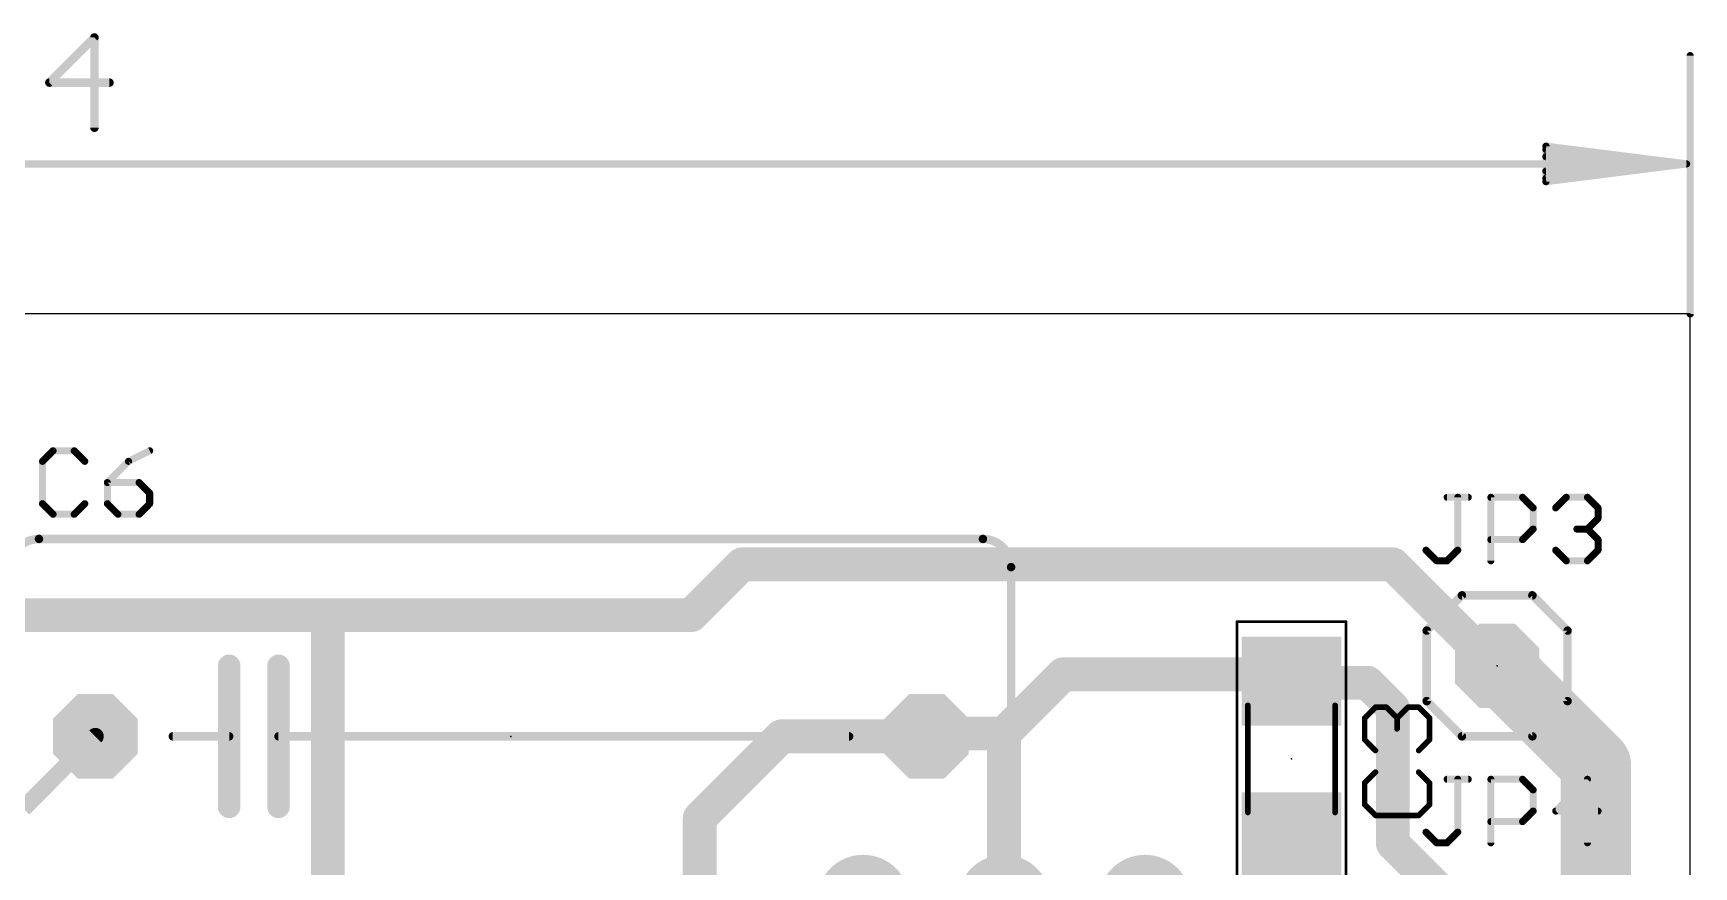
# Model space of a CAD drawing. Extents: x -5.1 to 64.5, y -0.1 to 40.6.
# Drawn here: x 34.57 to 64.5, y 25.59 to 40.61 of the extents above; entities that cross this region are included whole.
import ezdxf

# ---------------------------------------------------------------- set-up
doc = ezdxf.new("R2010")
doc.units = 0
for name, color, linetype in [('1', 14, 'CONTINUOUS'), ('17', 94, 'CONTINUOUS'), ('20', 178, 'CONTINUOUS'), ('21', 250, 'CONTINUOUS'), ('23', 178, 'CONTINUOUS'), ('25', 250, 'CONTINUOUS'), ('39', 14, 'CONTINUOUS'), ('51', 250, 'CONTINUOUS')]:
    doc.layers.add(name, color=color, linetype=linetype)

# ---------------------------------------------------------------- blocks, each defined once
blk = doc.blocks.new('RECT')
blk.add_solid([(-0.5, -0.5), (0.5, -0.5), (-0.5, 0.5), (0.5, 0.5)])
blk = doc.blocks.new('OCTAGONP')
at = {"const_width": 0.5}
blk.add_lwpolyline([(-0.25, -0.1036), (-0.25, 0.1036), (-0.1036, 0.25), (0.1036, 0.25), (0.25, 0.1036), (0.25, -0.1036), (0.1036, -0.25), (-0.1036, -0.25), (-0.25, -0.1036), (-0.25, 0.1036)], dxfattribs=at)
blk = doc.blocks.new('LONGP100')
at = {"const_width": 1}
blk.add_lwpolyline([(-0.5, 0), (0.5, 0)], dxfattribs=at)
at = {"const_width": 0.5}
for points in [[(-0.5, 0.25, 1), (-0.5, -0.25)], [(0.5, -0.25, 1), (0.5, 0.25)]]:
    blk.add_lwpolyline(points, format="xyb", dxfattribs=at)

msp = doc.modelspace()

# ---------------------------------------------------------------- linework, layer by layer
at = {"layer": '1'}
for points, const_width in [([(35.6711, 40.5301), (34.8576, 39.7166)], 0.1524), ([(35.6711, 38.9031), (35.6711, 40.5301)], 0.1524), ([(64.44, 35.55), (64.44, 40.2024)], 0.13), ([(34.8576, 39.7166), (35.9422, 39.7166)], 0.1524), ([(64.375, 38.2524), (61.84, 38.5716)], 0.13), ([(61.84, 38.5716), (61.84, 37.9332)], 0.13), ([(64.375, 38.2524), (61.84, 38.5124)], 0.13), ([(64.375, 38.2524), (61.84, 38.3824)], 0.13), ([(0.065, 38.2524), (64.375, 38.2524)], 0.13), ([(61.84, 37.9332), (64.375, 38.2524)], 0.13), ([(61.84, 38.1224), (64.375, 38.2524)], 0.13), ([(61.84, 37.9924), (64.375, 38.2524)], 0.13), ([(47.3456, 31.0388), (46.4312, 30.1244)], 0.6096), ([(59.0804, 31.0388), (47.3456, 31.0388)], 0.6096), ([(60.9092, 29.21), (59.0804, 31.0388)], 0.6096), ([(40.0304, 30.1244), (33.4772, 30.1244)], 0.6096), ([(39.88, 29.974), (40.0304, 30.1244)], 0.6096), ([(39.88, 21.62), (39.88, 29.974)], 0.6096), ([(40.0304, 30.1244), (46.4312, 30.1244)], 0.6096), ([(62.738, 27.432), (60.96, 29.21)], 1.27), ([(52.07, 27.9908), (53.1368, 29.0576)], 0.6096), ([(53.1368, 29.0576), (57.1276, 29.0576)], 0.6096), ([(57.1276, 29.0576), (57.2516, 28.9336)], 0.6096), ([(60.96, 29.21), (60.9092, 29.21)], 0.6096), ([(57.2516, 28.9336), (57.28, 28.9052)], 0.6096), ([(58.6232, 28.9052), (57.28, 28.9052)], 0.6096), ([(59.0804, 28.448), (58.6232, 28.9052)], 0.6096), ([(59.0804, 26.0096), (59.0804, 28.448)], 0.6096), ([(48.0568, 27.94), (46.5836, 26.4668)], 0.6096), ([(50.673, 27.94), (48.0568, 27.94)], 0.6096), ([(50.7238, 27.9908), (50.673, 27.94)], 0.6096), ([(50.7238, 27.9908), (52.07, 27.9908)], 0.6096), ([(52.07, 24.13), (52.07, 27.9908)], 0.6096), ([(34.387, 26.64), (35.687, 27.94)], 0.3048), ([(62.738, 20.828), (62.738, 27.432)], 1.27), ([(46.5836, 26.4668), (46.5836, 16.4084)], 0.6096), ([(57.3024, 26.0828), (57.2516, 26.1336)], 0.6096), ([(57.3024, 23.6724), (57.3024, 26.0828)], 0.6096), ([(60.96, 24.13), (59.0804, 26.0096)], 0.6096)]:
    msp.add_lwpolyline(points, dxfattribs=dict(at, const_width=const_width))
for points, const_width in [([(35.7092, 40.5301, 1), (35.633, 40.5301)], 0.0762), ([(35.698, 40.5031, 1), (35.6441, 40.557)], 0.0762), ([(64.4725, 40.2024, 1), (64.4075, 40.2024)], 0.065), ([(34.8576, 39.7547, 1), (34.8576, 39.6785)], 0.0762), ([(34.8306, 39.7435, 1), (34.8845, 39.6897)], 0.0762), ([(35.9422, 39.6785, 1), (35.9422, 39.7547)], 0.0762), ([(35.633, 38.9031, 1), (35.7092, 38.9031)], 0.0762), ([(61.8441, 38.6039, 1), (61.8359, 38.5394)], 0.065), ([(61.8725, 38.5716, 1), (61.8075, 38.5716)], 0.065), ([(61.8433, 38.5447, 1), (61.8367, 38.4801)], 0.065), ([(61.8417, 38.4149, 1), (61.8383, 38.3499)], 0.065), ([(61.8383, 38.1549, 1), (61.8417, 38.0899)], 0.065), ([(61.8367, 38.0247, 1), (61.8433, 37.9601)], 0.065), ([(64.3791, 38.2202, 1), (64.3709, 38.2846)], 0.065), ([(64.3709, 38.2202, 1), (64.3791, 38.2846)], 0.065), ([(64.3783, 38.2201, 1), (64.3717, 38.2847)], 0.065), ([(64.3717, 38.2201, 1), (64.3783, 38.2847)], 0.065), ([(64.3733, 38.2199, 1), (64.3767, 38.2849)], 0.065), ([(64.3767, 38.2199, 1), (64.3733, 38.2849)], 0.065), ([(64.375, 38.2199, 1), (64.375, 38.2849)], 0.065), ([(61.8359, 37.9654, 1), (61.8441, 37.9009)], 0.065), ([(61.8075, 37.9332, 1), (61.8725, 37.9332)], 0.065), ([(64.4075, 35.55, 1), (64.4725, 35.55)], 0.065), ([(47.3456, 31.1912, 1), (47.3456, 30.8864)], 0.3048), ([(47.4534, 30.931, 1), (47.2378, 31.1466)], 0.3048), ([(59.1882, 31.1466, 1), (58.9726, 30.931)], 0.3048), ([(59.0804, 30.8864, 1), (59.0804, 31.1912)], 0.3048), ([(40.0324, 29.974, 1), (39.7276, 29.974)], 0.3048), ([(40.0304, 30.2768, 1), (40.0304, 29.972)], 0.3048), ([(40.1382, 30.0166, 1), (39.9226, 30.2322)], 0.3048), ([(40.0304, 29.972, 1), (40.0304, 30.2768)], 0.3048), ([(46.3234, 30.2322, 1), (46.539, 30.0166)], 0.3048), ([(46.4312, 29.972, 1), (46.4312, 30.2768)], 0.3048), ([(39.7722, 30.0818, 1), (39.9878, 29.8662)], 0.3048), ([(61.1845, 29.4345, 1), (60.7355, 28.9855)], 0.635), ([(53.1368, 29.21, 1), (53.1368, 28.9052)], 0.3048), ([(53.2446, 28.9498, 1), (53.029, 29.1654)], 0.3048), ([(57.2354, 29.1654, 1), (57.0198, 28.9498)], 0.3048), ([(57.1276, 28.9052, 1), (57.1276, 29.21)], 0.3048), ([(60.9092, 29.3624, 1), (60.9092, 29.0576)], 0.3048), ([(60.8014, 29.1022, 1), (61.017, 29.3178)], 0.3048), ([(60.96, 29.0576, 1), (60.96, 29.3624)], 0.3048), ([(57.3594, 29.0414, 1), (57.1438, 28.8258)], 0.3048), ([(57.28, 29.0576, 1), (57.28, 28.7528)], 0.3048), ([(57.1438, 28.8258, 1), (57.3594, 29.0414)], 0.3048), ([(57.1722, 28.7974, 1), (57.3878, 29.013)], 0.3048), ([(58.731, 29.013, 1), (58.5154, 28.7974)], 0.3048), ([(58.6232, 28.7528, 1), (58.6232, 29.0576)], 0.3048), ([(59.2328, 28.448, 1), (58.928, 28.448)], 0.3048), ([(58.9726, 28.3402, 1), (59.1882, 28.5558)], 0.3048), ([(48.0568, 28.0924, 1), (48.0568, 27.7876)], 0.3048), ([(48.1646, 27.8322, 1), (47.949, 28.0478)], 0.3048), ([(50.5652, 28.0478, 1), (50.7808, 27.8322)], 0.3048), ([(50.7238, 28.1432, 1), (50.7238, 27.8384)], 0.3048), ([(50.8316, 27.883, 1), (50.616, 28.0986)], 0.3048), ([(50.673, 27.7876, 1), (50.673, 28.0924)], 0.3048), ([(51.9622, 28.0986, 1), (52.1778, 27.883)], 0.3048), ([(52.2224, 27.9908, 1), (51.9176, 27.9908)], 0.3048), ([(52.07, 27.8384, 1), (52.07, 28.1432)], 0.3048), ([(35.7409, 27.8861, 1), (35.6331, 27.9939)], 0.1524), ([(63.0555, 27.432, 1), (62.4205, 27.432)], 0.635), ([(62.5135, 27.2075, 1), (62.9625, 27.6565)], 0.635), ([(46.4758, 26.5746, 1), (46.6914, 26.359)], 0.3048), ([(46.736, 26.4668, 1), (46.4312, 26.4668)], 0.3048), ([(57.3594, 26.2414, 1), (57.1438, 26.0258)], 0.3048), ([(57.4548, 26.0828, 1), (57.15, 26.0828)], 0.3048), ([(57.1946, 25.975, 1), (57.4102, 26.1906)], 0.3048), ([(59.1882, 26.1174, 1), (58.9726, 25.9018)], 0.3048), ([(58.928, 26.0096, 1), (59.2328, 26.0096)], 0.3048)]:
    msp.add_lwpolyline(points, format="xyb", dxfattribs=dict(at, const_width=const_width))
at = {"layer": '20'}
for p, q in [((64.44, 35.55), (0, 35.55)), ((64.44, 0), (64.44, 35.55))]:
    msp.add_line(p, q, dxfattribs=at)
at = {"layer": '21'}
for points, const_width in [([(34.671, 31.496, 0.4142), (34.163, 30.988)], 0.1524), ([(34.671, 31.5341, 1), (34.671, 31.4579)], 0.0762), ([(34.671, 31.4579, 1), (34.671, 31.5341)], 0.0762), ([(52.197, 30.988, 0.4142), (51.689, 31.496)], 0.1524), ([(51.689, 31.5341, 1), (51.689, 31.4579)], 0.0762), ([(51.689, 31.4579, 1), (51.689, 31.5341)], 0.0762), ([(52.2351, 30.988, 1), (52.1589, 30.988)], 0.0762), ([(52.1589, 30.988, 1), (52.2351, 30.988)], 0.0762), ([(60.325, 30.5181, 1), (60.325, 30.4419)], 0.0762), ([(60.3519, 30.4531, 1), (60.2981, 30.5069)], 0.0762), ([(61.6219, 30.5069, 1), (61.5681, 30.4531)], 0.0762), ([(61.595, 30.4419, 1), (61.595, 30.5181)], 0.0762), ([(59.7281, 29.845, 1), (59.6519, 29.845)], 0.0762), ([(59.6631, 29.8719, 1), (59.7169, 29.8181)], 0.0762), ([(62.2681, 29.845, 1), (62.1919, 29.845)], 0.0762), ([(62.2031, 29.8181, 1), (62.2569, 29.8719)], 0.0762), ([(38.2016, 29.21, 1), (37.9984, 29.21)], 0.2032), ([(39.0906, 29.21, 1), (38.8874, 29.21)], 0.2032), ([(59.6519, 28.575, 1), (59.7281, 28.575)], 0.0762), ([(59.7169, 28.6019, 1), (59.6631, 28.5481)], 0.0762), ([(62.1919, 28.575, 1), (62.2681, 28.575)], 0.0762), ([(62.2569, 28.5481, 1), (62.2031, 28.6019)], 0.0762), ([(38.2016, 27.94, 1), (37.9984, 27.94)], 0.2032), ([(39.0906, 27.94, 1), (38.8874, 27.94)], 0.2032), ([(37.084, 27.9781, 1), (37.084, 27.9019)], 0.0762), ([(37.9984, 27.94, 1), (38.2016, 27.94)], 0.2032), ([(38.1, 27.9019, 1), (38.1, 27.9781)], 0.0762), ([(38.8874, 27.94, 1), (39.0906, 27.94)], 0.2032), ([(38.989, 27.9781, 1), (38.989, 27.9019)], 0.0762), ([(49.276, 27.9019, 1), (49.276, 27.9781)], 0.0762), ([(60.325, 27.9781, 1), (60.325, 27.9019)], 0.0762), ([(60.2981, 27.9131, 1), (60.3519, 27.9669)], 0.0762), ([(61.5681, 27.9669, 1), (61.6219, 27.9131)], 0.0762), ([(61.595, 27.9019, 1), (61.595, 27.9781)], 0.0762), ([(37.9984, 26.67, 1), (38.2016, 26.67)], 0.2032), ([(38.8874, 26.67, 1), (39.0906, 26.67)], 0.2032)]:
    msp.add_lwpolyline(points, format="xyb", dxfattribs=dict(at, const_width=const_width))
for points, const_width in [([(34.671, 31.496), (51.689, 31.496)], 0.1524), ([(52.197, 30.988), (52.197, 24.892)], 0.1524), ([(60.325, 30.48), (59.69, 29.845)], 0.1524), ([(60.325, 30.48), (61.595, 30.48)], 0.1524), ([(61.595, 30.48), (62.23, 29.845)], 0.1524), ([(59.69, 29.845), (59.69, 28.575)], 0.1524), ([(62.23, 29.845), (62.23, 28.575)], 0.1524), ([(38.1, 29.21), (38.1, 27.94)], 0.4064), ([(38.989, 29.21), (38.989, 27.94)], 0.4064), ([(59.69, 28.575), (60.325, 27.94)], 0.1524), ([(62.23, 28.575), (61.595, 27.94)], 0.1524), ([(38.1, 27.94), (38.1, 26.67)], 0.4064), ([(38.989, 27.94), (38.989, 26.67)], 0.4064), ([(38.1, 27.94), (37.084, 27.94)], 0.1524), ([(38.989, 27.94), (49.276, 27.94)], 0.1524), ([(61.595, 27.94), (60.325, 27.94)], 0.1524)]:
    msp.add_lwpolyline(points, dxfattribs=dict(at, const_width=const_width))
at = {"layer": '23'}
for p in [(60.96, 29.21), (43.18, 27.94), (57.2516, 27.5336)]:
    msp.add_point(p, dxfattribs=at)
at = {"layer": '25'}
for points, const_width in [([(34.9252, 33.0845), (34.7345, 32.8938)], 0.127), ([(34.7345, 32.8938), (34.7345, 32.1312)], 0.127), ([(35.3065, 33.0845), (34.9252, 33.0845)], 0.127), ([(35.4972, 32.8938), (35.3065, 33.0845)], 0.127), ([(36.2852, 32.8938), (35.9039, 32.5125)], 0.127), ([(36.6665, 33.0845), (36.2852, 32.8938)], 0.127), ([(35.9039, 32.5125), (35.9039, 32.1312)], 0.127), ([(36.4759, 32.5125), (35.9039, 32.5125)], 0.127), ([(36.6665, 32.3218), (36.4759, 32.5125)], 0.127), ([(36.6665, 32.1312), (36.6665, 32.3218)], 0.127), ([(34.7345, 32.1312), (34.9252, 31.9405)], 0.127), ([(35.3065, 31.9405), (35.4972, 32.1312)], 0.127), ([(35.9039, 32.1312), (36.0946, 31.9405)], 0.127), ([(36.4759, 31.9405), (36.6665, 32.1312)], 0.127), ([(60.0586, 32.2463), (60.44, 32.2463)], 0.127), ([(60.2493, 31.293), (60.2493, 32.2463)], 0.127), ([(60.8467, 31.1023), (60.8467, 32.2463)], 0.127), ([(60.8467, 32.2463), (61.4187, 32.2463)], 0.127), ([(61.4187, 32.2463), (61.6093, 32.0556)], 0.127), ([(61.6093, 32.0556), (61.6093, 31.6743)], 0.127), ([(62.0161, 32.0556), (62.2068, 32.2463)], 0.127), ([(62.2068, 32.2463), (62.5881, 32.2463)], 0.127), ([(62.5881, 32.2463), (62.7787, 32.0556)], 0.127), ([(62.7787, 32.0556), (62.7787, 31.865)], 0.127), ([(34.9252, 31.9405), (35.3065, 31.9405)], 0.127), ([(36.0946, 31.9405), (36.4759, 31.9405)], 0.127), ([(61.6093, 31.6743), (61.4187, 31.4836)], 0.127), ([(62.5881, 31.6743), (62.3974, 31.6743)], 0.127), ([(62.7787, 31.865), (62.5881, 31.6743)], 0.127), ([(62.5881, 31.6743), (62.7787, 31.4836)], 0.127), ([(61.4187, 31.4836), (60.8467, 31.4836)], 0.127), ([(62.7787, 31.4836), (62.7787, 31.293)], 0.127), ([(59.6773, 31.293), (59.868, 31.1023)], 0.127), ([(59.868, 31.1023), (60.0586, 31.1023)], 0.127), ([(60.0586, 31.1023), (60.2493, 31.293)], 0.127), ([(62.2068, 31.1023), (62.0161, 31.293)], 0.127), ([(62.5881, 31.1023), (62.2068, 31.1023)], 0.127), ([(62.7787, 31.293), (62.5881, 31.1023)], 0.127), ([(58.5714, 28.2697), (58.7663, 28.4646)], 0.1016), ([(58.7663, 28.4646), (58.9612, 28.4646)], 0.1016), ([(58.9612, 28.4646), (59.1561, 28.2697)], 0.1016), ([(59.1561, 28.2697), (59.351, 28.4646)], 0.1016), ([(59.351, 28.4646), (59.5459, 28.4646)], 0.1016), ([(59.5459, 28.4646), (59.7408, 28.2697)], 0.1016), ([(58.5714, 27.8799), (58.5714, 28.2697)], 0.1016), ([(59.1561, 28.2697), (59.1561, 28.0748)], 0.1016), ([(59.7408, 28.2697), (59.7408, 27.8799)], 0.1016), ([(58.7663, 27.685), (58.5714, 27.8799)], 0.1016), ([(59.7408, 27.8799), (59.5459, 27.685)], 0.1016), ([(58.7663, 27.2952), (58.5714, 27.1003)], 0.1016), ([(59.7408, 27.1003), (59.5459, 27.2952)], 0.1016), ([(58.5714, 27.1003), (58.5714, 26.7105)], 0.1016), ([(59.7408, 26.7105), (59.7408, 27.1003)], 0.1016), ([(60.0586, 27.1663), (60.44, 27.1663)], 0.127), ([(60.2493, 26.213), (60.2493, 27.1663)], 0.127), ([(60.8467, 26.0223), (60.8467, 27.1663)], 0.127), ([(60.8467, 27.1663), (61.4187, 27.1663)], 0.127), ([(61.4187, 27.1663), (61.6093, 26.9756)], 0.127), ([(61.6093, 26.9756), (61.6093, 26.5943)], 0.127), ([(62.5881, 27.1663), (62.0161, 26.5943)], 0.127), ([(62.5881, 26.0223), (62.5881, 27.1663)], 0.127), ([(58.5714, 26.7105), (58.7663, 26.5156)], 0.1016), ([(59.5459, 26.5156), (59.7408, 26.7105)], 0.1016), ([(61.6093, 26.5943), (61.4187, 26.4036)], 0.127), ([(62.0161, 26.5943), (62.7787, 26.5943)], 0.127), ([(58.7663, 26.5156), (59.5459, 26.5156)], 0.1016), ([(61.4187, 26.4036), (60.8467, 26.4036)], 0.127), ([(59.6773, 26.213), (59.868, 26.0223)], 0.127), ([(59.868, 26.0223), (60.0586, 26.0223)], 0.127), ([(60.0586, 26.0223), (60.2493, 26.213)], 0.127)]:
    msp.add_lwpolyline(points, dxfattribs=dict(at, const_width=const_width))
for points, const_width in [([(34.7663, 32.8938, 1), (34.7028, 32.8938)], 0.0635), ([(34.712, 32.9163, 1), (34.757, 32.8714)], 0.0635), ([(34.9252, 33.1162, 1), (34.9252, 33.0527)], 0.0635), ([(34.9476, 33.062, 1), (34.9027, 33.1069)], 0.0635), ([(35.3289, 33.1069, 1), (35.284, 33.062)], 0.0635), ([(35.3065, 33.0527, 1), (35.3065, 33.1162)], 0.0635), ([(35.4747, 32.8714, 1), (35.5196, 32.9163)], 0.0635), ([(36.271, 32.9222, 1), (36.2994, 32.8654)], 0.0635), ([(36.3077, 32.8714, 1), (36.2628, 32.9163)], 0.0635), ([(36.6807, 33.0561, 1), (36.6523, 33.1129)], 0.0635), ([(35.9356, 32.5125, 1), (35.8721, 32.5125)], 0.0635), ([(35.9039, 32.5442, 1), (35.9039, 32.4807)], 0.0635), ([(35.8814, 32.5349, 1), (35.9263, 32.49)], 0.0635), ([(36.4983, 32.5349, 1), (36.4534, 32.49)], 0.0635), ([(36.4759, 32.4807, 1), (36.4759, 32.5442)], 0.0635), ([(36.6983, 32.3218, 1), (36.6348, 32.3218)], 0.0635), ([(36.6441, 32.2994, 1), (36.689, 32.3443)], 0.0635), ([(34.757, 32.1536, 1), (34.712, 32.1087)], 0.0635), ([(34.7028, 32.1312, 1), (34.7663, 32.1312)], 0.0635), ([(35.5196, 32.1087, 1), (35.4747, 32.1536)], 0.0635), ([(35.9263, 32.1536, 1), (35.8814, 32.1087)], 0.0635), ([(35.8721, 32.1312, 1), (35.9356, 32.1312)], 0.0635), ([(36.6348, 32.1312, 1), (36.6983, 32.1312)], 0.0635), ([(36.689, 32.1087, 1), (36.6441, 32.1536)], 0.0635), ([(60.0586, 32.278, 1), (60.0586, 32.2145)], 0.0635), ([(60.281, 32.2463, 1), (60.2175, 32.2463)], 0.0635), ([(60.44, 32.2145, 1), (60.44, 32.278)], 0.0635), ([(60.8784, 32.2463, 1), (60.8149, 32.2463)], 0.0635), ([(60.8467, 32.278, 1), (60.8467, 32.2145)], 0.0635), ([(61.4411, 32.2687, 1), (61.3962, 32.2238)], 0.0635), ([(61.4187, 32.2145, 1), (61.4187, 32.278)], 0.0635), ([(61.6411, 32.0556, 1), (61.5776, 32.0556)], 0.0635), ([(61.5869, 32.0332, 1), (61.6318, 32.0781)], 0.0635), ([(61.9936, 32.0781, 1), (62.0385, 32.0332)], 0.0635), ([(62.2068, 32.278, 1), (62.2068, 32.2145)], 0.0635), ([(62.2292, 32.2238, 1), (62.1843, 32.2687)], 0.0635), ([(62.6105, 32.2687, 1), (62.5656, 32.2238)], 0.0635), ([(62.5881, 32.2145, 1), (62.5881, 32.278)], 0.0635), ([(62.8105, 32.0556, 1), (62.747, 32.0556)], 0.0635), ([(62.7563, 32.0332, 1), (62.8012, 32.0781)], 0.0635), ([(34.9252, 31.9722, 1), (34.9252, 31.9088)], 0.0635), ([(34.9027, 31.918, 1), (34.9476, 31.963)], 0.0635), ([(35.284, 31.963, 1), (35.3289, 31.918)], 0.0635), ([(35.3065, 31.9088, 1), (35.3065, 31.9722)], 0.0635), ([(36.0946, 31.9722, 1), (36.0946, 31.9088)], 0.0635), ([(36.0721, 31.918, 1), (36.117, 31.963)], 0.0635), ([(36.4534, 31.963, 1), (36.4983, 31.918)], 0.0635), ([(36.4759, 31.9088, 1), (36.4759, 31.9722)], 0.0635), ([(61.6318, 31.6518, 1), (61.5869, 31.6967)], 0.0635), ([(62.3974, 31.706, 1), (62.3974, 31.6425)], 0.0635), ([(62.6105, 31.6967, 1), (62.5656, 31.6518)], 0.0635), ([(62.5881, 31.6425, 1), (62.5881, 31.706)], 0.0635), ([(62.747, 31.865, 1), (62.8105, 31.865)], 0.0635), ([(62.8012, 31.8425, 1), (62.7563, 31.8874)], 0.0635), ([(60.8467, 31.5154, 1), (60.8467, 31.4519)], 0.0635), ([(61.3962, 31.5061, 1), (61.4411, 31.4612)], 0.0635), ([(61.4187, 31.4519, 1), (61.4187, 31.5154)], 0.0635), ([(61.5776, 31.6743, 1), (61.6411, 31.6743)], 0.0635), ([(62.5656, 31.6967, 1), (62.6105, 31.6518)], 0.0635), ([(62.8105, 31.4836, 1), (62.747, 31.4836)], 0.0635), ([(62.7563, 31.4612, 1), (62.8012, 31.5061)], 0.0635), ([(59.6998, 31.3154, 1), (59.6548, 31.2705)], 0.0635), ([(59.868, 31.1341, 1), (59.868, 31.0706)], 0.0635), ([(59.8455, 31.0798, 1), (59.8904, 31.1248)], 0.0635), ([(60.0362, 31.1248, 1), (60.0811, 31.0798)], 0.0635), ([(60.0586, 31.0706, 1), (60.0586, 31.1341)], 0.0635), ([(60.2175, 31.293, 1), (60.281, 31.293)], 0.0635), ([(60.2717, 31.2705, 1), (60.2268, 31.3154)], 0.0635), ([(62.0385, 31.3154, 1), (61.9936, 31.2705)], 0.0635), ([(62.2068, 31.1341, 1), (62.2068, 31.0706)], 0.0635), ([(62.1843, 31.0798, 1), (62.2292, 31.1248)], 0.0635), ([(62.5656, 31.1248, 1), (62.6105, 31.0798)], 0.0635), ([(62.5881, 31.0706, 1), (62.5881, 31.1341)], 0.0635), ([(62.747, 31.293, 1), (62.8105, 31.293)], 0.0635), ([(62.8012, 31.2705, 1), (62.7563, 31.3154)], 0.0635), ([(60.8149, 31.1023, 1), (60.8784, 31.1023)], 0.0635), ([(58.7663, 28.49, 1), (58.7663, 28.4392)], 0.0508), ([(58.7843, 28.4466, 1), (58.7483, 28.4826)], 0.0508), ([(58.9792, 28.4826, 1), (58.9432, 28.4466)], 0.0508), ([(58.9612, 28.4392, 1), (58.9612, 28.49)], 0.0508), ([(59.351, 28.49, 1), (59.351, 28.4392)], 0.0508), ([(59.369, 28.4466, 1), (59.333, 28.4826)], 0.0508), ([(59.5639, 28.4826, 1), (59.5279, 28.4466)], 0.0508), ([(59.5459, 28.4392, 1), (59.5459, 28.49)], 0.0508), ([(58.5534, 28.2877, 1), (58.5894, 28.2517)], 0.0508), ([(58.5968, 28.2697, 1), (58.546, 28.2697)], 0.0508), ([(59.1381, 28.2877, 1), (59.1741, 28.2517)], 0.0508), ([(59.1815, 28.2697, 1), (59.1307, 28.2697)], 0.0508), ([(59.1381, 28.2517, 1), (59.1741, 28.2877)], 0.0508), ([(59.7662, 28.2697, 1), (59.7154, 28.2697)], 0.0508), ([(59.7228, 28.2517, 1), (59.7588, 28.2877)], 0.0508), ([(58.5894, 27.8979, 1), (58.5534, 27.8619)], 0.0508), ([(58.546, 27.8799, 1), (58.5968, 27.8799)], 0.0508), ([(59.1307, 28.0748, 1), (59.1815, 28.0748)], 0.0508), ([(59.7154, 27.8799, 1), (59.7662, 27.8799)], 0.0508), ([(59.7588, 27.8619, 1), (59.7228, 27.8979)], 0.0508), ([(58.7483, 27.667, 1), (58.7843, 27.703)], 0.0508), ([(59.5279, 27.703, 1), (59.5639, 27.667)], 0.0508), ([(58.7843, 27.2772, 1), (58.7483, 27.3132)], 0.0508), ([(59.5639, 27.3132, 1), (59.5279, 27.2772)], 0.0508), ([(58.5534, 27.1183, 1), (58.5894, 27.0823)], 0.0508), ([(58.5968, 27.1003, 1), (58.546, 27.1003)], 0.0508), ([(59.7662, 27.1003, 1), (59.7154, 27.1003)], 0.0508), ([(59.7228, 27.0823, 1), (59.7588, 27.1183)], 0.0508), ([(60.0586, 27.198, 1), (60.0586, 27.1345)], 0.0635), ([(60.281, 27.1663, 1), (60.2175, 27.1663)], 0.0635), ([(60.44, 27.1345, 1), (60.44, 27.198)], 0.0635), ([(60.8784, 27.1663, 1), (60.8149, 27.1663)], 0.0635), ([(60.8467, 27.198, 1), (60.8467, 27.1345)], 0.0635), ([(61.4411, 27.1887, 1), (61.3962, 27.1438)], 0.0635), ([(61.4187, 27.1345, 1), (61.4187, 27.198)], 0.0635), ([(61.6411, 26.9756, 1), (61.5776, 26.9756)], 0.0635), ([(61.5869, 26.9532, 1), (61.6318, 26.9981)], 0.0635), ([(62.6198, 27.1663, 1), (62.5563, 27.1663)], 0.0635), ([(62.6105, 27.1438, 1), (62.5656, 27.1887)], 0.0635), ([(58.5894, 26.7285, 1), (58.5534, 26.6925)], 0.0508), ([(58.546, 26.7105, 1), (58.5968, 26.7105)], 0.0508), ([(59.7154, 26.7105, 1), (59.7662, 26.7105)], 0.0508), ([(59.7588, 26.6925, 1), (59.7228, 26.7285)], 0.0508), ([(61.6318, 26.5718, 1), (61.5869, 26.6167)], 0.0635), ([(62.0161, 26.626, 1), (62.0161, 26.5625)], 0.0635), ([(61.9936, 26.6167, 1), (62.0385, 26.5718)], 0.0635), ([(62.7787, 26.5625, 1), (62.7787, 26.626)], 0.0635), ([(58.7663, 26.541, 1), (58.7663, 26.4902)], 0.0508), ([(58.7483, 26.4976, 1), (58.7843, 26.5336)], 0.0508), ([(59.5279, 26.5336, 1), (59.5639, 26.4976)], 0.0508), ([(59.5459, 26.4902, 1), (59.5459, 26.541)], 0.0508), ([(60.8467, 26.4354, 1), (60.8467, 26.3719)], 0.0635), ([(61.3962, 26.4261, 1), (61.4411, 26.3812)], 0.0635), ([(61.4187, 26.3719, 1), (61.4187, 26.4354)], 0.0635), ([(61.5776, 26.5943, 1), (61.6411, 26.5943)], 0.0635), ([(59.6998, 26.2354, 1), (59.6548, 26.1905)], 0.0635), ([(59.868, 26.0541, 1), (59.868, 25.9906)], 0.0635), ([(59.8455, 25.9998, 1), (59.8904, 26.0448)], 0.0635), ([(60.0362, 26.0448, 1), (60.0811, 25.9998)], 0.0635), ([(60.0586, 25.9906, 1), (60.0586, 26.0541)], 0.0635), ([(60.2175, 26.213, 1), (60.281, 26.213)], 0.0635), ([(60.2717, 26.1905, 1), (60.2268, 26.2354)], 0.0635), ([(60.8149, 26.0223, 1), (60.8784, 26.0223)], 0.0635), ([(62.5563, 26.0223, 1), (62.6198, 26.0223)], 0.0635)]:
    msp.add_lwpolyline(points, format="xyb", dxfattribs=dict(at, const_width=const_width))
at = {"layer": '39', "const_width": 0.0508}
for points in [[(56.2686, 25.0606), (56.2686, 30.0066)], [(56.2686, 30.0066), (58.2346, 30.0066)], [(58.2346, 30.0066), (58.2346, 25.0606)]]:
    msp.add_lwpolyline(points, dxfattribs=at)
at = {"layer": '39', "const_width": 0.0254}
for points in [[(56.2813, 30.0066, 1), (56.2559, 30.0066)], [(56.2686, 30.0193, 1), (56.2686, 29.9939)], [(58.2473, 30.0066, 1), (58.2219, 30.0066)], [(58.2346, 29.9939, 1), (58.2346, 30.0193)]]:
    msp.add_lwpolyline(points, format="xyb", dxfattribs=at)
at = {"layer": '51', "const_width": 0.1016}
for points in [[(56.4646, 28.4986), (56.4646, 26.5686)], [(58.0386, 28.4986), (58.0386, 26.5686)]]:
    msp.add_lwpolyline(points, dxfattribs=at)
at = {"layer": '51', "const_width": 0.0508}
for points in [[(56.49, 28.4986, 1), (56.4392, 28.4986)], [(58.064, 28.4986, 1), (58.0132, 28.4986)], [(56.4392, 26.5686, 1), (56.49, 26.5686)], [(58.0132, 26.5686, 1), (58.064, 26.5686)]]:
    msp.add_lwpolyline(points, format="xyb", dxfattribs=at)

# ---------------------------------------------------------------- block references
at = {"layer": '1', "xscale": 1.6, "yscale": 1.8, "rotation": 270}
for p in [(57.2516, 28.9336), (57.2516, 26.1336)]:
    msp.add_blockref('RECT', p, dxfattribs=at)
at = {"layer": '17', "xscale": 1.524, "yscale": 1.524}
for p in [(60.96, 29.21), (35.687, 27.94), (50.673, 27.94)]:
    msp.add_blockref('OCTAGONP', p, dxfattribs=at)
at = {"layer": '17', "xscale": 1.6764, "yscale": 1.6764, "rotation": 270}
for p in [(49.53, 24.13), (52.07, 24.13), (54.61, 24.13)]:
    msp.add_blockref('LONGP100', p, dxfattribs=at)
at = {"layer": '51', "xscale": 0.508, "yscale": 0.508}
msp.add_blockref('RECT', (60.96, 29.21), dxfattribs=at)
at = {"layer": '51', "xscale": 0.7501, "yscale": 1.7, "rotation": 270}
for p in [(57.2507, 28.8604), (57.2525, 26.2069)]:
    msp.add_blockref('RECT', p, dxfattribs=at)

doc.saveas('drawing.dxf')
